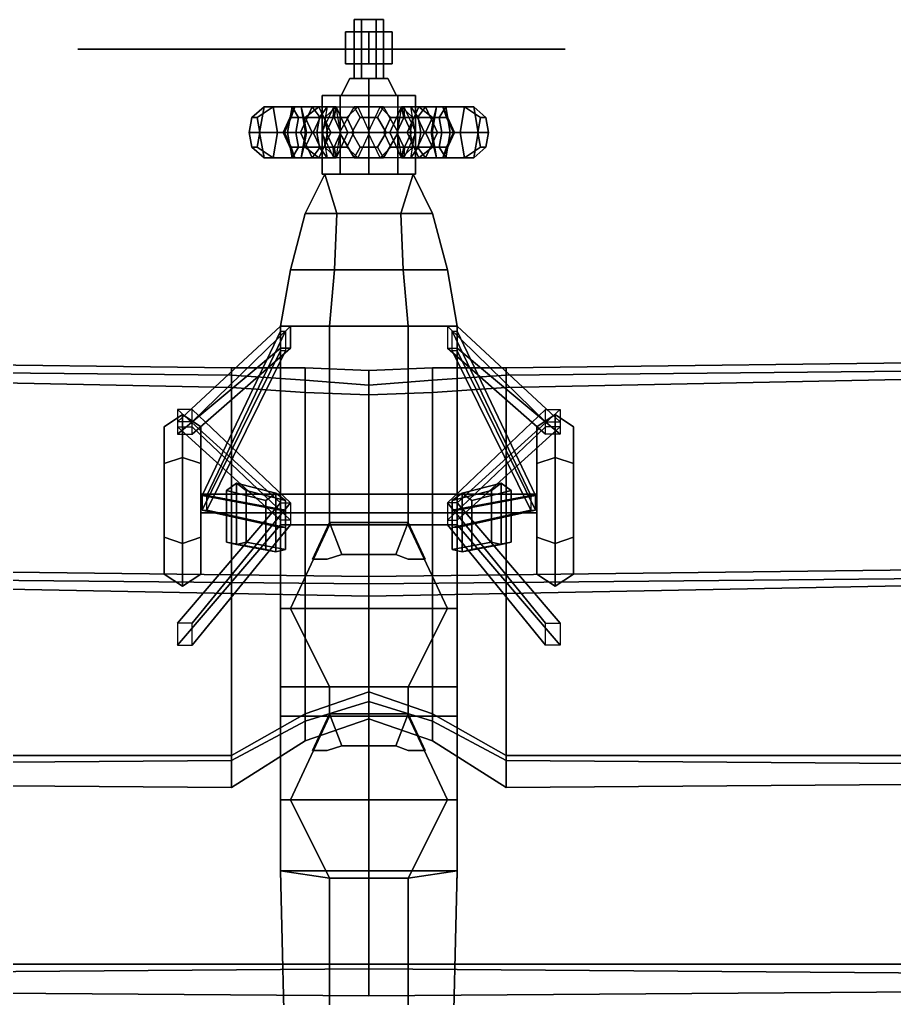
# Model space of a CAD drawing. Header units: millimetres. Extents: x -5.7 to 5.7, y -4.2 to 4.
# Drawn here: x -1.424 to 2.143, y 0.01 to 4 of the extents above; entities that cross this region are included whole.
import ezdxf

# ---------------------------------------------------------------- set-up
doc = ezdxf.new("R2010")
doc.units = ezdxf.units.MM
for name, color, linetype in [('engine', 3, 'Continuous'), ('propeller', 6, 'Continuous'), ('upper_hull', 4, 'Continuous'), ('wheels', 2, 'Continuous'), ('wing1', 5, 'Continuous'), ('wing2', 1, 'Continuous')]:
    doc.layers.add(name, color=color, linetype=linetype)

msp = doc.modelspace()

# ---------------------------------------------------------------- linework, layer by layer
for points in [[(-0.26, 3.21, -0.41), (-0.18, 3.37, -0.24), (0.18, 3.37, -0.24), (0.26, 3.21, -0.41)], [(-0.26, 3.21, 0.26), (-0.18, 3.37, 0.23), (-0.18, 3.37, -0.24), (-0.26, 3.21, -0.41)], [(0.18, 3.37, 0.23), (-0.18, 3.37, 0.23), (-0.13, 3.21, 0.37), (0.13, 3.21, 0.37)], [(0.18, 3.37, -0.24), (-0.18, 3.37, -0.24), (-0.18, 3.37, 0.23), (0.18, 3.37, 0.23)], [(0.18, 3.37, 0.23), (-0.18, 3.37, 0.23), (-0.13, 3.21, 0.37), (0.13, 3.21, 0.37)], [(0.26, 3.21, -0.41), (0.18, 3.37, -0.24), (0.18, 3.37, 0.23), (0.26, 3.21, 0.26)], [(-0.32, 2.98, -0.51), (-0.26, 3.21, -0.41), (0.26, 3.21, -0.41), (0.32, 2.98, -0.51)], [(-0.32, 2.98, 0.26), (-0.26, 3.21, 0.26), (-0.26, 3.21, -0.41), (-0.32, 2.98, -0.51)], [(0.32, 2.98, -0.51), (0.26, 3.21, -0.41), (0.26, 3.21, 0.26), (0.32, 2.98, 0.26)], [(-0.36, 2.75, -0.59), (-0.32, 2.98, -0.51), (0.32, 2.98, -0.51), (0.36, 2.75, -0.59)], [(-0.36, 2.75, 0.26), (-0.32, 2.98, 0.26), (-0.32, 2.98, -0.51), (-0.36, 2.75, -0.59)], [(0.36, 2.75, -0.59), (0.32, 2.98, -0.51), (0.32, 2.98, 0.26), (0.36, 2.75, 0.26)], [(-0.68, 2.06, -1.3), (-0.68, 2, -1.3), (-0.36, 2.65, -0.59), (-0.36, 2.73, -0.59)], [(-0.34, 2.73, -0.59), (-0.66, 2.06, -1.3), (-0.68, 2.06, -1.3), (-0.36, 2.73, -0.59)], [(-0.34, 2.65, -0.59), (-0.66, 2, -1.3), (-0.66, 2.06, -1.3), (-0.34, 2.73, -0.59)], [(-0.36, 0.53, -0.59), (-0.36, 2.75, -0.59), (0.36, 2.75, -0.59), (0.36, 0.53, -0.59)], [(-0.36, 0.53, 0.26), (-0.36, 2.75, 0.26), (-0.36, 2.75, -0.59), (-0.36, 0.53, -0.59)], [(0.36, 2.73, -0.59), (0.68, 2.06, -1.3), (0.66, 2.06, -1.3), (0.34, 2.73, -0.59)], [(0.66, 2.06, -1.3), (0.66, 2, -1.3), (0.34, 2.65, -0.59), (0.34, 2.73, -0.59)], [(0.36, 0.53, -0.59), (0.36, 2.75, -0.59), (0.36, 2.75, 0.26), (0.36, 0.53, 0.26)], [(0.36, 2.65, -0.59), (0.68, 2, -1.3), (0.68, 2.06, -1.3), (0.36, 2.73, -0.59)], [(-0.36, 2.65, -0.59), (-0.68, 2, -1.3), (-0.66, 2, -1.3), (-0.34, 2.65, -0.59)], [(0.34, 2.65, -0.59), (0.66, 2, -1.3), (0.68, 2, -1.3), (0.36, 2.65, -0.59)], [(-0.54, 2.11, -1.02), (-0.54, 1.86, -1.02), (-0.58, 1.87, -1.01), (-0.58, 2.08, -1.01)], [(-0.38, 2.07, -0.65), (-0.54, 2.11, -1.02), (-0.58, 2.08, -1.01), (-0.42, 2.04, -0.64)], [(-0.58, 2.08, -1.01), (-0.58, 1.87, -1.01), (-0.42, 1.84, -0.64), (-0.42, 2.04, -0.64)], [(-0.5, 2.08, -1.03), (-0.5, 1.87, -1.03), (-0.54, 1.86, -1.02), (-0.54, 2.11, -1.02)], [(-0.34, 2.04, -0.66), (-0.5, 2.08, -1.03), (-0.54, 2.11, -1.02), (-0.38, 2.07, -0.65)], [(-0.34, 1.84, -0.66), (-0.5, 1.87, -1.03), (-0.5, 2.08, -1.03), (-0.34, 2.04, -0.66)], [(0.38, 2.07, -0.65), (0.54, 2.11, -1.02), (0.5, 2.08, -1.03), (0.34, 2.04, -0.66)], [(0.5, 2.08, -1.03), (0.5, 1.87, -1.03), (0.34, 1.84, -0.66), (0.34, 2.04, -0.66)], [(0.42, 2.04, -0.64), (0.58, 2.08, -1.01), (0.54, 2.11, -1.02), (0.38, 2.07, -0.65)], [(0.42, 1.84, -0.64), (0.58, 1.87, -1.01), (0.58, 2.08, -1.01), (0.42, 2.04, -0.64)], [(0.54, 2.11, -1.02), (0.54, 1.86, -1.02), (0.5, 1.87, -1.03), (0.5, 2.08, -1.03)], [(0.58, 2.08, -1.01), (0.58, 1.87, -1.01), (0.54, 1.86, -1.02), (0.54, 2.11, -1.02)], [(0.685, 1.99, -1.3), (0.685, 2.065, -1.2567), (-0.685, 2.065, -1.2567), (-0.685, 1.99, -1.3)], [(0.685, 2.065, -1.2567), (0.685, 2.065, -1.3433), (-0.685, 2.065, -1.3433), (-0.685, 2.065, -1.2567)], [(0.685, 2.065, -1.3433), (0.685, 1.99, -1.3), (-0.685, 1.99, -1.3), (-0.685, 2.065, -1.3433)], [(-0.68, 2.06, -1.3), (-0.68, 2, -1.3), (-0.36, 1.93, -0.59), (-0.36, 2, -0.59)], [(-0.34, 2, -0.59), (-0.66, 2.06, -1.3), (-0.68, 2.06, -1.3), (-0.36, 2, -0.59)], [(-0.34, 1.93, -0.59), (-0.66, 2, -1.3), (-0.66, 2.06, -1.3), (-0.34, 2, -0.59)], [(-0.42, 2.04, -0.64), (-0.42, 1.84, -0.64), (-0.38, 1.83, -0.65), (-0.38, 2.07, -0.65)], [(-0.38, 2.07, -0.65), (-0.38, 1.83, -0.65), (-0.34, 1.84, -0.66), (-0.34, 2.04, -0.66)], [(0.34, 2.04, -0.66), (0.34, 1.84, -0.66), (0.38, 1.83, -0.65), (0.38, 2.07, -0.65)], [(0.66, 2.06, -1.3), (0.66, 2, -1.3), (0.34, 1.93, -0.59), (0.34, 2, -0.59)], [(0.36, 2, -0.59), (0.68, 2.06, -1.3), (0.66, 2.06, -1.3), (0.34, 2, -0.59)], [(0.36, 1.93, -0.59), (0.68, 2, -1.3), (0.68, 2.06, -1.3), (0.36, 2, -0.59)], [(0.38, 2.07, -0.65), (0.38, 1.83, -0.65), (0.42, 1.84, -0.64), (0.42, 2.04, -0.64)], [(-0.36, 1.93, -0.59), (-0.68, 2, -1.3), (-0.66, 2, -1.3), (-0.34, 1.93, -0.59)], [(0.34, 1.93, -0.59), (0.66, 2, -1.3), (0.68, 2, -1.3), (0.36, 1.93, -0.59)], [(-0.11, 1.82, 0.78), (-0.17, 1.8, 0.78), (-0.23, 1.8, 0.45), (-0.16, 1.95, 0.57)], [(-0.16, 1.95, 0.57), (-0.23, 1.8, 0.45), (-0.17, 1.8, 0.78), (-0.11, 1.82, 0.78)], [(0.11, 1.82, 0.78), (-0.11, 1.82, 0.78), (-0.16, 1.95, 0.57), (0.16, 1.95, 0.57)], [(0.16, 1.95, 0.57), (-0.16, 1.95, 0.57), (-0.11, 1.82, 0.78), (0.11, 1.82, 0.78)], [(0.16, 1.8, 0.78), (0.11, 1.82, 0.78), (0.16, 1.95, 0.57), (0.23, 1.8, 0.45)], [(0.23, 1.8, 0.45), (0.16, 1.95, 0.57), (0.11, 1.82, 0.78), (0.16, 1.8, 0.78)], [(-0.42, 1.84, -0.64), (-0.58, 1.87, -1.01), (-0.54, 1.86, -1.02), (-0.38, 1.83, -0.65)], [(-0.38, 1.83, -0.65), (-0.54, 1.86, -1.02), (-0.5, 1.87, -1.03), (-0.34, 1.84, -0.66)], [(0.34, 1.84, -0.66), (0.5, 1.87, -1.03), (0.54, 1.86, -1.02), (0.38, 1.83, -0.65)], [(0.38, 1.83, -0.65), (0.54, 1.86, -1.02), (0.58, 1.87, -1.01), (0.42, 1.84, -0.64)], [(-0.16, 1.17, 0.57), (-0.23, 1.02, 0.45), (-0.17, 1.02, 0.78), (-0.11, 1.04, 0.78)], [(-0.11, 1.04, 0.78), (-0.17, 1.02, 0.78), (-0.23, 1.02, 0.45), (-0.16, 1.17, 0.57)], [(0.11, 1.04, 0.78), (-0.11, 1.04, 0.78), (-0.16, 1.17, 0.57), (0.16, 1.17, 0.57)], [(0.16, 1.17, 0.57), (-0.16, 1.17, 0.57), (-0.11, 1.04, 0.78), (0.11, 1.04, 0.78)], [(0.23, 1.02, 0.45), (0.16, 1.17, 0.57), (0.11, 1.04, 0.78), (0.16, 1.02, 0.78)], [(0.16, 1.02, 0.78), (0.11, 1.04, 0.78), (0.16, 1.17, 0.57), (0.23, 1.02, 0.45)], [(-0.34, -0.32, -0.51), (-0.36, 0.53, -0.59), (0.36, 0.53, -0.59), (0.34, -0.32, -0.51)], [(-0.34, -0.32, 0.28), (-0.36, 0.53, 0.26), (-0.36, 0.53, -0.59), (-0.34, -0.32, -0.51)], [(0.34, -0.32, -0.51), (0.36, 0.53, -0.59), (0.36, 0.53, 0.26), (0.34, -0.32, 0.28)]]:
    msp.add_3dface(points)
at = {"color": 1}
for points in [[(-0.13, 3.21, 0.37), (-0.18, 3.37, 0.23), (-0.18, 3.37, 0.23), (-0.26, 3.21, 0.26)], [(0.26, 3.21, 0.26), (0.18, 3.37, 0.23), (0.18, 3.37, 0.23), (0.13, 3.21, 0.37)], [(-0.14, 2.98, 0.49), (-0.13, 3.21, 0.37), (-0.26, 3.21, 0.26), (-0.32, 2.98, 0.26)], [(0.13, 3.21, 0.37), (-0.13, 3.21, 0.37), (-0.14, 2.98, 0.49), (0.14, 2.98, 0.49)], [(0.13, 3.21, 0.37), (-0.13, 3.21, 0.37), (-0.14, 2.98, 0.49), (0.14, 2.98, 0.49)], [(0.32, 2.98, 0.26), (0.26, 3.21, 0.26), (0.13, 3.21, 0.37), (0.14, 2.98, 0.49)], [(-0.16, 2.75, 0.53), (-0.14, 2.98, 0.49), (-0.32, 2.98, 0.26), (-0.36, 2.75, 0.26)], [(0.14, 2.98, 0.49), (-0.14, 2.98, 0.49), (-0.16, 2.75, 0.53), (0.16, 2.75, 0.53)], [(0.14, 2.98, 0.49), (-0.14, 2.98, 0.49), (-0.16, 2.75, 0.53), (0.16, 2.75, 0.53)], [(0.36, 2.75, 0.26), (0.32, 2.98, 0.26), (0.14, 2.98, 0.49), (0.16, 2.75, 0.53)]]:
    msp.add_3dface(points, dxfattribs=at)
at = {"layer": 'engine'}
for points in [[(0, 3.69, -0.13), (-0.1126, 3.69, -0.065), (-0.0779, 3.76, -0.045), (0, 3.76, -0.09)], [(-0.1126, 3.69, -0.065), (-0.1126, 3.69, 0.065), (-0.0779, 3.76, 0.045), (-0.0779, 3.76, -0.045)], [(-0.1126, 3.69, 0.065), (0, 3.69, 0.13), (0, 3.76, 0.09), (-0.0779, 3.76, 0.045)], [(-0.0779, 3.76, 0.045), (0, 3.76, 0.09), (0.0779, 3.76, 0.045), (-0.0779, 3.76, -0.045)], [(-0.0779, 3.76, -0.045), (0.0779, 3.76, 0.045), (0.0779, 3.76, -0.045), (0, 3.76, -0.09)], [(0.1126, 3.69, -0.065), (0, 3.69, -0.13), (0, 3.76, -0.09), (0.0779, 3.76, -0.045)], [(0, 3.69, 0.13), (0.1126, 3.69, 0.065), (0.0779, 3.76, 0.045), (0, 3.76, 0.09)], [(0.1126, 3.69, 0.065), (0.1126, 3.69, -0.065), (0.0779, 3.76, -0.045), (0.0779, 3.76, 0.045)], [(-0.1176, 3.69, 0.1618), (-0.1902, 3.69, -0.0618), (-0.1902, 3.37, -0.0618), (-0.1176, 3.37, 0.1618)], [(-0.1902, 3.69, -0.0618), (0, 3.69, -0.2), (0, 3.37, -0.2), (-0.1902, 3.37, -0.0618)], [(0.1176, 3.69, 0.1618), (-0.1176, 3.69, 0.1618), (-0.1902, 3.69, -0.0618), (0.1902, 3.69, -0.0618)], [(0.1176, 3.69, 0.1618), (-0.1176, 3.69, 0.1618), (-0.1176, 3.37, 0.1618), (0.1176, 3.37, 0.1618)], [(0, 3.69, -0.2), (0.1902, 3.69, -0.0618), (0.1902, 3.37, -0.0618), (0, 3.37, -0.2)], [(0.1902, 3.69, -0.0618), (0.1176, 3.69, 0.1618), (0.1176, 3.37, 0.1618), (0.1902, 3.37, -0.0618)], [(-0.4275, 3.6439, 0.0758), (-0.446, 3.54, 0.0188), (-0.4876, 3.54, 0.0848), (-0.4768, 3.6006, 0.1181)], [(-0.3904, 3.6439, 0.1899), (-0.4275, 3.6439, 0.0758), (-0.4768, 3.6006, 0.1181), (-0.4552, 3.6006, 0.1847)], [(-0.3719, 3.54, 0.247), (-0.3904, 3.6439, 0.1899), (-0.4552, 3.6006, 0.1847), (-0.4444, 3.54, 0.218)], [(-0.3134, 3.6439, 0.0387), (-0.3319, 3.54, -0.0183), (-0.446, 3.54, 0.0188), (-0.4275, 3.6439, 0.0758)], [(-0.2763, 3.6439, 0.1529), (-0.3134, 3.6439, 0.0387), (-0.4275, 3.6439, 0.0758), (-0.3904, 3.6439, 0.1899)], [(-0.2577, 3.54, 0.2099), (-0.2763, 3.6439, 0.1529), (-0.3904, 3.6439, 0.1899), (-0.3719, 3.54, 0.247)], [(-0.3498, 3.54, -0.2773), (-0.3013, 3.6439, -0.3126), (-0.3163, 3.6006, -0.3758), (-0.3446, 3.54, -0.3553)], [(-0.2793, 3.54, -0.1803), (-0.2308, 3.6439, -0.2155), (-0.3013, 3.6439, -0.3126), (-0.3498, 3.54, -0.2773)], [(-0.3319, 3.54, -0.0183), (-0.3134, 3.6439, 0.0387), (-0.2866, 3.6006, 0.0563), (-0.2974, 3.54, 0.023)], [(-0.3013, 3.6439, -0.3126), (-0.2042, 3.6439, -0.3831), (-0.2597, 3.6006, -0.417), (-0.3163, 3.6006, -0.3758)], [(-0.3134, 3.6439, 0.0387), (-0.2763, 3.6439, 0.1529), (-0.265, 3.6006, 0.1229), (-0.2866, 3.6006, 0.0563)], [(-0.2308, 3.6439, -0.2155), (-0.1337, 3.6439, -0.2861), (-0.2042, 3.6439, -0.3831), (-0.3013, 3.6439, -0.3126)], [(-0.2308, 3.6439, -0.2155), (-0.2793, 3.54, -0.1803), (-0.2271, 3.54, -0.1935), (-0.1988, 3.6006, -0.214)], [(-0.2763, 3.6439, 0.1529), (-0.2577, 3.54, 0.2099), (-0.2542, 3.54, 0.1562), (-0.265, 3.6006, 0.1229)], [(-0.2042, 3.6439, -0.3831), (-0.1557, 3.54, -0.4184), (-0.2314, 3.54, -0.4376), (-0.2597, 3.6006, -0.417)], [(-0.1337, 3.6439, -0.2861), (-0.2308, 3.6439, -0.2155), (-0.1988, 3.6006, -0.214), (-0.1421, 3.6006, -0.2552)], [(-0.1707, 3.6439, -0.0076), (-0.1893, 3.54, -0.0647), (-0.2118, 3.54, -0.0048), (-0.201, 3.6006, 0.0285)], [(-0.1337, 3.6439, -0.2861), (-0.0851, 3.54, -0.3213), (-0.1557, 3.54, -0.4184), (-0.2042, 3.6439, -0.3831)], [(-0.1336, 3.6439, 0.1065), (-0.1707, 3.6439, -0.0076), (-0.201, 3.6006, 0.0285), (-0.1794, 3.6006, 0.0951)], [(-0.1911, 3.54, -0.0589), (-0.1426, 3.6439, -0.0942), (-0.1459, 3.6006, -0.1412), (-0.1742, 3.54, -0.1207)], [(-0.1151, 3.54, 0.1636), (-0.1336, 3.6439, 0.1065), (-0.1794, 3.6006, 0.0951), (-0.1686, 3.54, 0.1284)], [(-0.1426, 3.6439, -0.0942), (-0.0455, 3.6439, -0.1647), (-0.0892, 3.6006, -0.1824), (-0.1459, 3.6006, -0.1412)], [(-0.0851, 3.54, -0.3213), (-0.1337, 3.6439, -0.2861), (-0.1421, 3.6006, -0.2552), (-0.1138, 3.54, -0.2758)], [(-0.06, 3.6439, 0.16), (-0.12, 3.54, 0.16), (-0.07, 3.54, 0.2), (-0.035, 3.6006, 0.2)], [(-0.12, 3.54, 0.31), (-0.06, 3.6439, 0.31), (-0.035, 3.6006, 0.29), (-0.07, 3.54, 0.29)], [(-0.06, 3.6439, 0.31), (-0.12, 3.54, 0.31), (-0.12, 3.54, 0.43), (-0.06, 3.6439, 0.43)], [(-0.06, 3.6439, 0.43), (-0.12, 3.54, 0.43), (-0.07, 3.54, 0.49), (-0.035, 3.6006, 0.49)], [(-0.0455, 3.6439, -0.1647), (0.003, 3.54, -0.2), (-0.0609, 3.54, -0.2029), (-0.0892, 3.6006, -0.1824)], [(0.06, 3.6439, 0.16), (-0.06, 3.6439, 0.16), (-0.035, 3.6006, 0.2), (0.035, 3.6006, 0.2)], [(-0.06, 3.6439, 0.31), (0.06, 3.6439, 0.31), (0.035, 3.6006, 0.29), (-0.035, 3.6006, 0.29)], [(0.06, 3.6439, 0.31), (-0.06, 3.6439, 0.31), (-0.06, 3.6439, 0.43), (0.06, 3.6439, 0.43)], [(0.06, 3.6439, 0.43), (-0.06, 3.6439, 0.43), (-0.035, 3.6006, 0.49), (0.035, 3.6006, 0.49)], [(-0.003, 3.54, -0.2), (0.0455, 3.6439, -0.1647), (0.0892, 3.6006, -0.1824), (0.0609, 3.54, -0.2029)], [(0.12, 3.54, 0.16), (0.06, 3.6439, 0.16), (0.035, 3.6006, 0.2), (0.07, 3.54, 0.2)], [(0.06, 3.6439, 0.31), (0.12, 3.54, 0.31), (0.07, 3.54, 0.29), (0.035, 3.6006, 0.29)], [(0.12, 3.54, 0.43), (0.06, 3.6439, 0.43), (0.035, 3.6006, 0.49), (0.07, 3.54, 0.49)], [(0.0455, 3.6439, -0.1647), (0.1426, 3.6439, -0.0942), (0.1459, 3.6006, -0.1412), (0.0892, 3.6006, -0.1824)], [(0.12, 3.54, 0.31), (0.06, 3.6439, 0.31), (0.06, 3.6439, 0.43), (0.12, 3.54, 0.43)], [(0.0851, 3.54, -0.3213), (0.1337, 3.6439, -0.2861), (0.2042, 3.6439, -0.3831), (0.1557, 3.54, -0.4184)], [(0.1337, 3.6439, -0.2861), (0.0851, 3.54, -0.3213), (0.1138, 3.54, -0.2758), (0.1421, 3.6006, -0.2552)], [(0.1336, 3.6439, 0.1065), (0.1151, 3.54, 0.1636), (0.1686, 3.54, 0.1284), (0.1794, 3.6006, 0.0951)], [(0.1707, 3.6439, -0.0076), (0.1336, 3.6439, 0.1065), (0.1794, 3.6006, 0.0951), (0.201, 3.6006, 0.0285)], [(0.1337, 3.6439, -0.2861), (0.2308, 3.6439, -0.2155), (0.3013, 3.6439, -0.3126), (0.2042, 3.6439, -0.3831)], [(0.2308, 3.6439, -0.2155), (0.1337, 3.6439, -0.2861), (0.1421, 3.6006, -0.2552), (0.1988, 3.6006, -0.214)], [(0.1426, 3.6439, -0.0942), (0.1911, 3.54, -0.0589), (0.1742, 3.54, -0.1207), (0.1459, 3.6006, -0.1412)], [(0.1557, 3.54, -0.4184), (0.2042, 3.6439, -0.3831), (0.2597, 3.6006, -0.417), (0.2314, 3.54, -0.4376)], [(0.1893, 3.54, -0.0647), (0.1707, 3.6439, -0.0076), (0.201, 3.6006, 0.0285), (0.2118, 3.54, -0.0048)], [(0.2793, 3.54, -0.1803), (0.2308, 3.6439, -0.2155), (0.1988, 3.6006, -0.214), (0.2271, 3.54, -0.1935)], [(0.2042, 3.6439, -0.3831), (0.3013, 3.6439, -0.3126), (0.3163, 3.6006, -0.3758), (0.2597, 3.6006, -0.417)], [(0.2308, 3.6439, -0.2155), (0.2793, 3.54, -0.1803), (0.3498, 3.54, -0.2773), (0.3013, 3.6439, -0.3126)], [(0.2577, 3.54, 0.2099), (0.2763, 3.6439, 0.1529), (0.265, 3.6006, 0.1229), (0.2542, 3.54, 0.1562)], [(0.2763, 3.6439, 0.1529), (0.2577, 3.54, 0.2099), (0.3719, 3.54, 0.247), (0.3904, 3.6439, 0.1899)], [(0.2763, 3.6439, 0.1529), (0.3134, 3.6439, 0.0387), (0.2866, 3.6006, 0.0563), (0.265, 3.6006, 0.1229)], [(0.3134, 3.6439, 0.0387), (0.2763, 3.6439, 0.1529), (0.3904, 3.6439, 0.1899), (0.4275, 3.6439, 0.0758)], [(0.3134, 3.6439, 0.0387), (0.3319, 3.54, -0.0183), (0.2974, 3.54, 0.023), (0.2866, 3.6006, 0.0563)], [(0.3013, 3.6439, -0.3126), (0.3498, 3.54, -0.2773), (0.3446, 3.54, -0.3553), (0.3163, 3.6006, -0.3758)], [(0.3319, 3.54, -0.0183), (0.3134, 3.6439, 0.0387), (0.4275, 3.6439, 0.0758), (0.446, 3.54, 0.0188)], [(0.3904, 3.6439, 0.1899), (0.3719, 3.54, 0.247), (0.4444, 3.54, 0.218), (0.4552, 3.6006, 0.1847)], [(0.4275, 3.6439, 0.0758), (0.3904, 3.6439, 0.1899), (0.4552, 3.6006, 0.1847), (0.4768, 3.6006, 0.1181)], [(0.446, 3.54, 0.0188), (0.4275, 3.6439, 0.0758), (0.4768, 3.6006, 0.1181), (0.4876, 3.54, 0.0848)], [(-0.4552, 3.6006, 0.1847), (-0.4768, 3.6006, 0.1181), (-0.4876, 3.54, 0.0848), (-0.4444, 3.54, 0.218)], [(-0.3163, 3.6006, -0.3758), (-0.2597, 3.6006, -0.417), (-0.2314, 3.54, -0.4376), (-0.3446, 3.54, -0.3553)], [(-0.201, 3.6006, 0.0285), (-0.2118, 3.54, -0.0048), (-0.2974, 3.54, 0.023), (-0.2866, 3.6006, 0.0563)], [(-0.1794, 3.6006, 0.0951), (-0.201, 3.6006, 0.0285), (-0.2866, 3.6006, 0.0563), (-0.265, 3.6006, 0.1229)], [(-0.1686, 3.54, 0.1284), (-0.1794, 3.6006, 0.0951), (-0.265, 3.6006, 0.1229), (-0.2542, 3.54, 0.1562)], [(-0.1742, 3.54, -0.1207), (-0.1459, 3.6006, -0.1412), (-0.1988, 3.6006, -0.214), (-0.2271, 3.54, -0.1935)], [(-0.1459, 3.6006, -0.1412), (-0.0892, 3.6006, -0.1824), (-0.1421, 3.6006, -0.2552), (-0.1988, 3.6006, -0.214)], [(-0.0892, 3.6006, -0.1824), (-0.0609, 3.54, -0.2029), (-0.1138, 3.54, -0.2758), (-0.1421, 3.6006, -0.2552)], [(-0.035, 3.6006, 0.2), (-0.07, 3.54, 0.2), (-0.07, 3.54, 0.29), (-0.035, 3.6006, 0.29)], [(0.035, 3.6006, 0.49), (-0.035, 3.6006, 0.49), (-0.07, 3.54, 0.49), (0.07, 3.54, 0.49)], [(0.035, 3.6006, 0.2), (-0.035, 3.6006, 0.2), (-0.035, 3.6006, 0.29), (0.035, 3.6006, 0.29)], [(0.07, 3.54, 0.2), (0.035, 3.6006, 0.2), (0.035, 3.6006, 0.29), (0.07, 3.54, 0.29)], [(0.0609, 3.54, -0.2029), (0.0892, 3.6006, -0.1824), (0.1421, 3.6006, -0.2552), (0.1138, 3.54, -0.2758)], [(0.0892, 3.6006, -0.1824), (0.1459, 3.6006, -0.1412), (0.1988, 3.6006, -0.214), (0.1421, 3.6006, -0.2552)], [(0.1459, 3.6006, -0.1412), (0.1742, 3.54, -0.1207), (0.2271, 3.54, -0.1935), (0.1988, 3.6006, -0.214)], [(0.1794, 3.6006, 0.0951), (0.1686, 3.54, 0.1284), (0.2542, 3.54, 0.1562), (0.265, 3.6006, 0.1229)], [(0.201, 3.6006, 0.0285), (0.1794, 3.6006, 0.0951), (0.265, 3.6006, 0.1229), (0.2866, 3.6006, 0.0563)], [(0.2118, 3.54, -0.0048), (0.201, 3.6006, 0.0285), (0.2866, 3.6006, 0.0563), (0.2974, 3.54, 0.023)], [(0.2597, 3.6006, -0.417), (0.3163, 3.6006, -0.3758), (0.3446, 3.54, -0.3553), (0.2314, 3.54, -0.4376)], [(0.4768, 3.6006, 0.1181), (0.4552, 3.6006, 0.1847), (0.4444, 3.54, 0.218), (0.4876, 3.54, 0.0848)], [(-0.446, 3.54, 0.0188), (-0.4275, 3.4361, 0.0758), (-0.4768, 3.4794, 0.1181), (-0.4876, 3.54, 0.0848)], [(-0.4444, 3.54, 0.218), (-0.4876, 3.54, 0.0848), (-0.4768, 3.4794, 0.1181), (-0.4552, 3.4794, 0.1847)], [(-0.3904, 3.4361, 0.1899), (-0.3719, 3.54, 0.247), (-0.4444, 3.54, 0.218), (-0.4552, 3.4794, 0.1847)], [(-0.3319, 3.54, -0.0183), (-0.3134, 3.4361, 0.0387), (-0.4275, 3.4361, 0.0758), (-0.446, 3.54, 0.0188)], [(-0.2763, 3.4361, 0.1529), (-0.2577, 3.54, 0.2099), (-0.3719, 3.54, 0.247), (-0.3904, 3.4361, 0.1899)], [(-0.3013, 3.4361, -0.3126), (-0.3498, 3.54, -0.2773), (-0.3446, 3.54, -0.3553), (-0.3163, 3.4794, -0.3758)], [(-0.2308, 3.4361, -0.2155), (-0.2793, 3.54, -0.1803), (-0.3498, 3.54, -0.2773), (-0.3013, 3.4361, -0.3126)], [(-0.3446, 3.54, -0.3553), (-0.2314, 3.54, -0.4376), (-0.2597, 3.4794, -0.417), (-0.3163, 3.4794, -0.3758)], [(-0.3134, 3.4361, 0.0387), (-0.3319, 3.54, -0.0183), (-0.2974, 3.54, 0.023), (-0.2866, 3.4794, 0.0563)], [(-0.2118, 3.54, -0.0048), (-0.201, 3.4794, 0.0285), (-0.2866, 3.4794, 0.0563), (-0.2974, 3.54, 0.023)], [(-0.2793, 3.54, -0.1803), (-0.2308, 3.4361, -0.2155), (-0.1988, 3.4794, -0.214), (-0.2271, 3.54, -0.1935)], [(-0.2577, 3.54, 0.2099), (-0.2763, 3.4361, 0.1529), (-0.265, 3.4794, 0.1229), (-0.2542, 3.54, 0.1562)], [(-0.1794, 3.4794, 0.0951), (-0.1686, 3.54, 0.1284), (-0.2542, 3.54, 0.1562), (-0.265, 3.4794, 0.1229)], [(-0.1557, 3.54, -0.4184), (-0.2042, 3.4361, -0.3831), (-0.2597, 3.4794, -0.417), (-0.2314, 3.54, -0.4376)], [(-0.1459, 3.4794, -0.1412), (-0.1742, 3.54, -0.1207), (-0.2271, 3.54, -0.1935), (-0.1988, 3.4794, -0.214)], [(-0.1893, 3.54, -0.0647), (-0.1707, 3.4361, -0.0076), (-0.201, 3.4794, 0.0285), (-0.2118, 3.54, -0.0048)], [(-0.0851, 3.54, -0.3213), (-0.1337, 3.4361, -0.2861), (-0.2042, 3.4361, -0.3831), (-0.1557, 3.54, -0.4184)], [(-0.1426, 3.4361, -0.0942), (-0.1911, 3.54, -0.0589), (-0.1742, 3.54, -0.1207), (-0.1459, 3.4794, -0.1412)], [(-0.1336, 3.4361, 0.1065), (-0.1151, 3.54, 0.1636), (-0.1686, 3.54, 0.1284), (-0.1794, 3.4794, 0.0951)], [(-0.1337, 3.4361, -0.2861), (-0.0851, 3.54, -0.3213), (-0.1138, 3.54, -0.2758), (-0.1421, 3.4794, -0.2552)], [(-0.0609, 3.54, -0.2029), (-0.0892, 3.4794, -0.1824), (-0.1421, 3.4794, -0.2552), (-0.1138, 3.54, -0.2758)], [(-0.12, 3.54, 0.16), (-0.06, 3.4361, 0.16), (-0.035, 3.4794, 0.2), (-0.07, 3.54, 0.2)], [(-0.06, 3.4361, 0.31), (-0.12, 3.54, 0.31), (-0.07, 3.54, 0.29), (-0.035, 3.4794, 0.29)], [(-0.12, 3.54, 0.31), (-0.06, 3.4361, 0.31), (-0.06, 3.4361, 0.43), (-0.12, 3.54, 0.43)], [(-0.12, 3.54, 0.43), (-0.06, 3.4361, 0.43), (-0.035, 3.4794, 0.49), (-0.07, 3.54, 0.49)], [(0.003, 3.54, -0.2), (-0.0455, 3.4361, -0.1647), (-0.0892, 3.4794, -0.1824), (-0.0609, 3.54, -0.2029)], [(-0.07, 3.54, 0.2), (-0.035, 3.4794, 0.2), (-0.035, 3.4794, 0.29), (-0.07, 3.54, 0.29)], [(0.07, 3.54, 0.49), (-0.07, 3.54, 0.49), (-0.035, 3.4794, 0.49), (0.035, 3.4794, 0.49)], [(0.0455, 3.4361, -0.1647), (-0.003, 3.54, -0.2), (0.0609, 3.54, -0.2029), (0.0892, 3.4794, -0.1824)], [(0.06, 3.4361, 0.16), (0.12, 3.54, 0.16), (0.07, 3.54, 0.2), (0.035, 3.4794, 0.2)], [(0.035, 3.4794, 0.2), (0.07, 3.54, 0.2), (0.07, 3.54, 0.29), (0.035, 3.4794, 0.29)], [(0.12, 3.54, 0.31), (0.06, 3.4361, 0.31), (0.035, 3.4794, 0.29), (0.07, 3.54, 0.29)], [(0.06, 3.4361, 0.43), (0.12, 3.54, 0.43), (0.07, 3.54, 0.49), (0.035, 3.4794, 0.49)], [(0.06, 3.4361, 0.31), (0.12, 3.54, 0.31), (0.12, 3.54, 0.43), (0.06, 3.4361, 0.43)], [(0.0892, 3.4794, -0.1824), (0.0609, 3.54, -0.2029), (0.1138, 3.54, -0.2758), (0.1421, 3.4794, -0.2552)], [(0.1337, 3.4361, -0.2861), (0.0851, 3.54, -0.3213), (0.1557, 3.54, -0.4184), (0.2042, 3.4361, -0.3831)], [(0.0851, 3.54, -0.3213), (0.1337, 3.4361, -0.2861), (0.1421, 3.4794, -0.2552), (0.1138, 3.54, -0.2758)], [(0.1151, 3.54, 0.1636), (0.1336, 3.4361, 0.1065), (0.1794, 3.4794, 0.0951), (0.1686, 3.54, 0.1284)], [(0.1911, 3.54, -0.0589), (0.1426, 3.4361, -0.0942), (0.1459, 3.4794, -0.1412), (0.1742, 3.54, -0.1207)], [(0.1742, 3.54, -0.1207), (0.1459, 3.4794, -0.1412), (0.1988, 3.4794, -0.214), (0.2271, 3.54, -0.1935)], [(0.2042, 3.4361, -0.3831), (0.1557, 3.54, -0.4184), (0.2314, 3.54, -0.4376), (0.2597, 3.4794, -0.417)], [(0.1686, 3.54, 0.1284), (0.1794, 3.4794, 0.0951), (0.265, 3.4794, 0.1229), (0.2542, 3.54, 0.1562)], [(0.1707, 3.4361, -0.0076), (0.1893, 3.54, -0.0647), (0.2118, 3.54, -0.0048), (0.201, 3.4794, 0.0285)], [(0.2308, 3.4361, -0.2155), (0.2793, 3.54, -0.1803), (0.2271, 3.54, -0.1935), (0.1988, 3.4794, -0.214)], [(0.201, 3.4794, 0.0285), (0.2118, 3.54, -0.0048), (0.2974, 3.54, 0.023), (0.2866, 3.4794, 0.0563)], [(0.2793, 3.54, -0.1803), (0.2308, 3.4361, -0.2155), (0.3013, 3.4361, -0.3126), (0.3498, 3.54, -0.2773)], [(0.2314, 3.54, -0.4376), (0.3446, 3.54, -0.3553), (0.3163, 3.4794, -0.3758), (0.2597, 3.4794, -0.417)], [(0.2763, 3.4361, 0.1529), (0.2577, 3.54, 0.2099), (0.2542, 3.54, 0.1562), (0.265, 3.4794, 0.1229)], [(0.2577, 3.54, 0.2099), (0.2763, 3.4361, 0.1529), (0.3904, 3.4361, 0.1899), (0.3719, 3.54, 0.247)], [(0.3319, 3.54, -0.0183), (0.3134, 3.4361, 0.0387), (0.2866, 3.4794, 0.0563), (0.2974, 3.54, 0.023)], [(0.3498, 3.54, -0.2773), (0.3013, 3.4361, -0.3126), (0.3163, 3.4794, -0.3758), (0.3446, 3.54, -0.3553)], [(0.3134, 3.4361, 0.0387), (0.3319, 3.54, -0.0183), (0.446, 3.54, 0.0188), (0.4275, 3.4361, 0.0758)], [(0.3719, 3.54, 0.247), (0.3904, 3.4361, 0.1899), (0.4552, 3.4794, 0.1847), (0.4444, 3.54, 0.218)], [(0.4275, 3.4361, 0.0758), (0.446, 3.54, 0.0188), (0.4876, 3.54, 0.0848), (0.4768, 3.4794, 0.1181)], [(0.4876, 3.54, 0.0848), (0.4444, 3.54, 0.218), (0.4552, 3.4794, 0.1847), (0.4768, 3.4794, 0.1181)], [(-0.4275, 3.4361, 0.0758), (-0.3904, 3.4361, 0.1899), (-0.4552, 3.4794, 0.1847), (-0.4768, 3.4794, 0.1181)], [(-0.2042, 3.4361, -0.3831), (-0.3013, 3.4361, -0.3126), (-0.3163, 3.4794, -0.3758), (-0.2597, 3.4794, -0.417)], [(-0.2763, 3.4361, 0.1529), (-0.3134, 3.4361, 0.0387), (-0.2866, 3.4794, 0.0563), (-0.265, 3.4794, 0.1229)], [(-0.201, 3.4794, 0.0285), (-0.1794, 3.4794, 0.0951), (-0.265, 3.4794, 0.1229), (-0.2866, 3.4794, 0.0563)], [(-0.2308, 3.4361, -0.2155), (-0.1337, 3.4361, -0.2861), (-0.1421, 3.4794, -0.2552), (-0.1988, 3.4794, -0.214)], [(-0.1707, 3.4361, -0.0076), (-0.1336, 3.4361, 0.1065), (-0.1794, 3.4794, 0.0951), (-0.201, 3.4794, 0.0285)], [(-0.0892, 3.4794, -0.1824), (-0.1459, 3.4794, -0.1412), (-0.1988, 3.4794, -0.214), (-0.1421, 3.4794, -0.2552)], [(-0.0455, 3.4361, -0.1647), (-0.1426, 3.4361, -0.0942), (-0.1459, 3.4794, -0.1412), (-0.0892, 3.4794, -0.1824)], [(-0.06, 3.4361, 0.16), (0.06, 3.4361, 0.16), (0.035, 3.4794, 0.2), (-0.035, 3.4794, 0.2)], [(0.06, 3.4361, 0.31), (-0.06, 3.4361, 0.31), (-0.035, 3.4794, 0.29), (0.035, 3.4794, 0.29)], [(-0.06, 3.4361, 0.43), (0.06, 3.4361, 0.43), (0.035, 3.4794, 0.49), (-0.035, 3.4794, 0.49)], [(-0.035, 3.4794, 0.2), (0.035, 3.4794, 0.2), (0.035, 3.4794, 0.29), (-0.035, 3.4794, 0.29)], [(0.1426, 3.4361, -0.0942), (0.0455, 3.4361, -0.1647), (0.0892, 3.4794, -0.1824), (0.1459, 3.4794, -0.1412)], [(0.1459, 3.4794, -0.1412), (0.0892, 3.4794, -0.1824), (0.1421, 3.4794, -0.2552), (0.1988, 3.4794, -0.214)], [(0.1336, 3.4361, 0.1065), (0.1707, 3.4361, -0.0076), (0.201, 3.4794, 0.0285), (0.1794, 3.4794, 0.0951)], [(0.1337, 3.4361, -0.2861), (0.2308, 3.4361, -0.2155), (0.1988, 3.4794, -0.214), (0.1421, 3.4794, -0.2552)], [(0.1794, 3.4794, 0.0951), (0.201, 3.4794, 0.0285), (0.2866, 3.4794, 0.0563), (0.265, 3.4794, 0.1229)], [(0.3013, 3.4361, -0.3126), (0.2042, 3.4361, -0.3831), (0.2597, 3.4794, -0.417), (0.3163, 3.4794, -0.3758)], [(0.3134, 3.4361, 0.0387), (0.2763, 3.4361, 0.1529), (0.265, 3.4794, 0.1229), (0.2866, 3.4794, 0.0563)], [(0.3904, 3.4361, 0.1899), (0.4275, 3.4361, 0.0758), (0.4768, 3.4794, 0.1181), (0.4552, 3.4794, 0.1847)], [(-0.3134, 3.4361, 0.0387), (-0.2763, 3.4361, 0.1529), (-0.3904, 3.4361, 0.1899), (-0.4275, 3.4361, 0.0758)], [(-0.1337, 3.4361, -0.2861), (-0.2308, 3.4361, -0.2155), (-0.3013, 3.4361, -0.3126), (-0.2042, 3.4361, -0.3831)], [(-0.06, 3.4361, 0.31), (0.06, 3.4361, 0.31), (0.06, 3.4361, 0.43), (-0.06, 3.4361, 0.43)], [(0.2308, 3.4361, -0.2155), (0.1337, 3.4361, -0.2861), (0.2042, 3.4361, -0.3831), (0.3013, 3.4361, -0.3126)], [(0.2763, 3.4361, 0.1529), (0.3134, 3.4361, 0.0387), (0.4275, 3.4361, 0.0758), (0.3904, 3.4361, 0.1899)]]:
    msp.add_3dface(points, dxfattribs=at)
at = {"layer": 'propeller'}
for points in [[(-0.03, 4, 0.052), (-0.06, 4), (-0.06, 3.76), (-0.03, 3.76, 0.052)], [(-0.06, 4), (-0.03, 4, -0.052), (-0.03, 3.76, -0.052), (-0.06, 3.76)], [(0.06, 4), (-0.06, 4), (-0.03, 4, 0.052), (0.03, 4, 0.052)], [(0.03, 4, -0.052), (-0.03, 4, -0.052), (-0.06, 4), (0.06, 4)], [(0.03, 4, 0.052), (-0.03, 4, 0.052), (-0.03, 3.76, 0.052), (0.03, 3.76, 0.052)], [(-0.03, 4, -0.052), (0.03, 4, -0.052), (0.03, 3.76, -0.052), (-0.03, 3.76, -0.052)], [(0.06, 4), (0.03, 4, 0.052), (0.03, 3.76, 0.052), (0.06, 3.76)], [(0.03, 4, -0.052), (0.06, 4), (0.06, 3.76), (0.03, 3.76, -0.052)], [(0, 3.95, 0.11), (-0.0953, 3.95, 0.055), (-0.0953, 3.82, 0.055), (0, 3.82, 0.11)], [(-0.0953, 3.95, 0.055), (-0.0953, 3.95, -0.055), (-0.0953, 3.82, -0.055), (-0.0953, 3.82, 0.055)], [(-0.0953, 3.95, -0.055), (0, 3.95, -0.11), (0, 3.82, -0.11), (-0.0953, 3.82, -0.055)], [(0.0953, 3.95, 0.055), (-0.0953, 3.95, -0.055), (-0.0953, 3.95, 0.055), (0, 3.95, 0.11)], [(0.0953, 3.95, -0.055), (0, 3.95, -0.11), (-0.0953, 3.95, -0.055), (0.0953, 3.95, 0.055)], [(0.0953, 3.95, 0.055), (0, 3.95, 0.11), (0, 3.82, 0.11), (0.0953, 3.82, 0.055)], [(0, 3.95, -0.11), (0.0953, 3.95, -0.055), (0.0953, 3.82, -0.055), (0, 3.82, -0.11)], [(0.0953, 3.95, -0.055), (0.0953, 3.95, 0.055), (0.0953, 3.82, 0.055), (0.0953, 3.82, -0.055)], [(-1.1794, 3.88, -0.2428), (-0.6347, 3.88, -0.1994), (-0.6386, 3.88, 0.0339), (-1.1864, 3.88, -0.1349)], [(-1.1864, 3.88, -0.1349), (-0.6386, 3.88, 0.0339), (-0.6347, 3.88, -0.1994), (-1.1794, 3.88, -0.2428)], [(-0.6347, 3.88, -0.1994), (-0.07, 3.88, -0.1212), (-0.0939, 3.88, 0.0773), (-0.6386, 3.88, 0.0339)], [(-0.6386, 3.88, 0.0339), (-0.0939, 3.88, 0.0773), (-0.07, 3.88, -0.1212), (-0.6347, 3.88, -0.1994)], [(0.1447, 3.88, 0.6494), (-0.07, 3.88, 0.1212), (0.1139, 3.88, 0.0427), (0.3486, 3.88, 0.5361)], [(0.3486, 3.88, 0.5361), (0.1139, 3.88, 0.0427), (-0.07, 3.88, 0.1212), (0.1447, 3.88, 0.6494)], [(0.49, 3.88, -0.45), (0.14, 3.88), (-0.02, 3.88, -0.12), (0.29, 3.88, -0.57)], [(0.29, 3.88, -0.57), (-0.02, 3.88, -0.12), (0.14, 3.88), (0.49, 3.88, -0.45)], [(0.3794, 3.88, 1.1428), (0.1447, 3.88, 0.6494), (0.3486, 3.88, 0.5361), (0.4764, 3.88, 1.0949)], [(0.4764, 3.88, 1.0949), (0.3486, 3.88, 0.5361), (0.1447, 3.88, 0.6494), (0.3794, 3.88, 1.1428)], [(0.71, 3.88, -0.96), (0.29, 3.88, -0.57), (0.49, 3.88, -0.45), (0.8, 3.88, -0.9)], [(0.8, 3.88, -0.9), (0.49, 3.88, -0.45), (0.29, 3.88, -0.57), (0.71, 3.88, -0.96)]]:
    msp.add_3dface(points, dxfattribs=at)
at = {"layer": 'upper_hull'}
for points in [[(-0.36, 2.75, 0.26), (-0.36, 1.94, 0.26), (-0.16, 1.94, 0.57), (-0.16, 2.75, 0.53)], [(-0.16, 2.75, 0.53), (-0.16, 1.94, 0.57), (0.16, 1.94, 0.57), (0.16, 2.75, 0.53)], [(0.16, 1.94, 0.57), (0.36, 1.94, 0.26), (0.36, 2.75, 0.26), (0.16, 2.75, 0.53)], [(-0.36, 1.94, 0.26), (-0.36, 1.6, 0.26), (-0.36, 1.6, 0.26), (-0.36, 1.94, 0.26)], [(-0.36, 1.94, 0.26), (-0.36, 1.6, 0.26), (-0.32, 1.6, 0.28), (-0.16, 1.94, 0.57)], [(-0.32, 1.6, -0.53), (-0.16, 1.94, -0.53), (-0.16, 1.94, 0.57), (-0.32, 1.6, 0.28)], [(-0.16, 1.94, -0.53), (-0.32, 1.6, -0.53), (0.32, 1.6, -0.53), (0.16, 1.94, -0.53)], [(-0.16, 1.94, -0.53), (0.16, 1.94, -0.53), (0.16, 1.94, 0.57), (-0.16, 1.94, 0.57)], [(0.16, 1.94, 0.57), (0.32, 1.6, 0.28), (0.36, 1.6, 0.26), (0.36, 1.94, 0.26)], [(0.16, 1.94, -0.53), (0.32, 1.6, -0.53), (0.32, 1.6, 0.28), (0.16, 1.94, 0.57)], [(0.36, 1.6, 0.26), (0.36, 1.6, 0.26), (0.36, 1.94, 0.26)], [(-0.16, 1.28, 0.57), (-0.32, 1.6, 0.28), (-0.36, 1.6, 0.26), (-0.36, 1.28, 0.26)], [(-0.36, 1.6, 0.26), (-0.36, 1.6, 0.26), (-0.36, 1.28, 0.26)], [(-0.16, 1.28, -0.53), (-0.32, 1.6, -0.53), (-0.32, 1.6, 0.28), (-0.16, 1.28, 0.57)], [(-0.32, 1.6, -0.53), (-0.16, 1.28, -0.53), (0.16, 1.28, -0.53), (0.32, 1.6, -0.53)], [(0.36, 1.28, 0.26), (0.36, 1.6, 0.26), (0.32, 1.6, 0.28), (0.16, 1.28, 0.57)], [(0.32, 1.6, -0.53), (0.16, 1.28, -0.53), (0.16, 1.28, 0.57), (0.32, 1.6, 0.28)], [(0.36, 1.28, 0.26), (0.36, 1.6, 0.26), (0.36, 1.6, 0.26), (0.36, 1.28, 0.26)], [(-0.36, 1.28, 0.26), (-0.36, 1.16, 0.26), (-0.16, 1.16, 0.57), (-0.16, 1.28, 0.57)], [(-0.16, 1.28, 0.57), (-0.16, 1.16, 0.57), (0.16, 1.16, 0.57), (0.16, 1.28, 0.57)], [(0.16, 1.28, -0.53), (-0.16, 1.28, -0.53), (-0.16, 1.28, 0.57), (0.16, 1.28, 0.57)], [(0.16, 1.16, 0.57), (0.36, 1.16, 0.26), (0.36, 1.28, 0.26), (0.16, 1.28, 0.57)], [(-0.36, 1.16, 0.26), (-0.36, 0.82, 0.26), (-0.32, 0.82, 0.28), (-0.16, 1.16, 0.57)], [(-0.36, 1.16, 0.26), (-0.36, 0.82, 0.26), (-0.36, 0.82, 0.26), (-0.36, 1.16, 0.26)], [(-0.32, 0.82, -0.53), (-0.16, 1.16, -0.53), (-0.16, 1.16, 0.57), (-0.32, 0.82, 0.28)], [(-0.16, 1.16, -0.53), (-0.32, 0.82, -0.53), (0.32, 0.82, -0.53), (0.16, 1.16, -0.53)], [(-0.16, 1.16, -0.53), (0.16, 1.16, -0.53), (0.16, 1.16, 0.57), (-0.16, 1.16, 0.57)], [(0.16, 1.16, 0.57), (0.32, 0.82, 0.28), (0.36, 0.82, 0.26), (0.36, 1.16, 0.26)], [(0.16, 1.16, -0.53), (0.32, 0.82, -0.53), (0.32, 0.82, 0.28), (0.16, 1.16, 0.57)], [(0.36, 0.82, 0.26), (0.36, 0.82, 0.26), (0.36, 1.16, 0.26)], [(-0.16, 0.5, 0.57), (-0.32, 0.82, 0.28), (-0.36, 0.82, 0.26), (-0.36, 0.53, 0.26)], [(-0.16, 0.5, -0.53), (-0.32, 0.82, -0.53), (-0.32, 0.82, 0.28), (-0.16, 0.5, 0.57)], [(-0.32, 0.82, -0.53), (-0.16, 0.5, -0.53), (0.16, 0.5, -0.53), (0.32, 0.82, -0.53)], [(0.36, 0.53, 0.26), (0.36, 0.82, 0.26), (0.32, 0.82, 0.28), (0.16, 0.5, 0.57)], [(0.32, 0.82, -0.53), (0.16, 0.5, -0.53), (0.16, 0.5, 0.57), (0.32, 0.82, 0.28)], [(0.36, 0.5, 0.26), (0.36, 0.82, 0.26), (0.36, 0.82, 0.26), (0.36, 0.5, 0.26)], [(-0.36, 0.53, 0.26), (-0.34, -0.32, 0.28), (-0.16, -0.32, 0.54), (-0.16, 0.5, 0.57)], [(0.16, -0.32, 0.54), (0.34, -0.32, 0.28), (0.36, 0.53, 0.26), (0.16, 0.5, 0.57)], [(-0.16, 0.5, 0.57), (-0.16, -0.32, 0.54), (0.16, -0.32, 0.54), (0.16, 0.5, 0.57)], [(0.16, 0.5, -0.53), (-0.16, 0.5, -0.53), (-0.16, 0.5, 0.57), (0.16, 0.5, 0.57)]]:
    msp.add_3dface(points, dxfattribs=at)
at = {"layer": 'wheels'}
for points in [[(-0.76, 2.215, -0.9969), (-0.76, 2.39, -1.3), (-0.835, 2.34, -1.3), (-0.835, 2.19, -1.0402)], [(-0.76, 2.39, -1.3), (-0.76, 2.215, -1.6031), (-0.835, 2.19, -1.5598), (-0.835, 2.34, -1.3)], [(-0.76, 2.39, -1.3), (-0.76, 2.215, -0.9969), (-0.685, 2.19, -1.0402), (-0.685, 2.34, -1.3)], [(-0.76, 2.215, -1.6031), (-0.76, 2.39, -1.3), (-0.685, 2.34, -1.3), (-0.685, 2.19, -1.5598)], [(0.76, 2.215, -0.9969), (0.76, 2.39, -1.3), (0.685, 2.34, -1.3), (0.685, 2.19, -1.0402)], [(0.76, 2.39, -1.3), (0.76, 2.215, -1.6031), (0.685, 2.19, -1.5598), (0.685, 2.34, -1.3)], [(0.76, 2.215, -1.6031), (0.76, 2.39, -1.3), (0.835, 2.34, -1.3), (0.835, 2.19, -1.5598)], [(0.76, 2.39, -1.3), (0.76, 2.215, -0.9969), (0.835, 2.19, -1.0402), (0.835, 2.34, -1.3)], [(-0.835, 1.89, -1.0402), (-0.835, 2.19, -1.0402), (-0.835, 2.34, -1.3), (-0.835, 1.74, -1.3)], [(-0.835, 1.74, -1.3), (-0.835, 2.34, -1.3), (-0.835, 2.19, -1.5598), (-0.835, 1.89, -1.5598)], [(-0.685, 2.19, -1.0402), (-0.685, 1.89, -1.0402), (-0.685, 2.19, -1.5598), (-0.685, 2.34, -1.3)], [(0.685, 1.89, -1.0402), (0.685, 2.19, -1.0402), (0.685, 2.34, -1.3), (0.685, 1.74, -1.3)], [(0.685, 1.74, -1.3), (0.685, 2.34, -1.3), (0.685, 2.19, -1.5598), (0.685, 1.89, -1.5598)], [(0.835, 2.19, -1.0402), (0.835, 1.89, -1.0402), (0.835, 2.19, -1.5598), (0.835, 2.34, -1.3)], [(-0.76, 2.215, -1.6031), (-0.76, 1.865, -1.6031), (-0.835, 1.89, -1.5598), (-0.835, 2.19, -1.5598)], [(-0.76, 1.865, -0.9969), (-0.76, 2.215, -0.9969), (-0.835, 2.19, -1.0402), (-0.835, 1.89, -1.0402)], [(-0.76, 1.865, -1.6031), (-0.76, 2.215, -1.6031), (-0.685, 2.19, -1.5598), (-0.685, 1.89, -1.5598)], [(-0.76, 2.215, -0.9969), (-0.76, 1.865, -0.9969), (-0.685, 1.89, -1.0402), (-0.685, 2.19, -1.0402)], [(0.76, 1.865, -0.9969), (0.76, 2.215, -0.9969), (0.685, 2.19, -1.0402), (0.685, 1.89, -1.0402)], [(0.76, 2.215, -1.6031), (0.76, 1.865, -1.6031), (0.685, 1.89, -1.5598), (0.685, 2.19, -1.5598)], [(0.76, 1.865, -1.6031), (0.76, 2.215, -1.6031), (0.835, 2.19, -1.5598), (0.835, 1.89, -1.5598)], [(0.76, 2.215, -0.9969), (0.76, 1.865, -0.9969), (0.835, 1.89, -1.0402), (0.835, 2.19, -1.0402)], [(-0.685, 1.89, -1.0402), (-0.685, 1.74, -1.3), (-0.685, 1.89, -1.5598), (-0.685, 2.19, -1.5598)], [(0.835, 1.89, -1.0402), (0.835, 1.74, -1.3), (0.835, 1.89, -1.5598), (0.835, 2.19, -1.5598)], [(-0.76, 1.69, -1.3), (-0.76, 1.865, -0.9969), (-0.835, 1.89, -1.0402), (-0.835, 1.74, -1.3)], [(-0.76, 1.865, -1.6031), (-0.76, 1.69, -1.3), (-0.835, 1.74, -1.3), (-0.835, 1.89, -1.5598)], [(-0.76, 1.865, -0.9969), (-0.76, 1.69, -1.3), (-0.685, 1.74, -1.3), (-0.685, 1.89, -1.0402)], [(-0.76, 1.69, -1.3), (-0.76, 1.865, -1.6031), (-0.685, 1.89, -1.5598), (-0.685, 1.74, -1.3)], [(0.76, 1.69, -1.3), (0.76, 1.865, -0.9969), (0.685, 1.89, -1.0402), (0.685, 1.74, -1.3)], [(0.76, 1.865, -1.6031), (0.76, 1.69, -1.3), (0.685, 1.74, -1.3), (0.685, 1.89, -1.5598)], [(0.76, 1.69, -1.3), (0.76, 1.865, -1.6031), (0.835, 1.89, -1.5598), (0.835, 1.74, -1.3)], [(0.76, 1.865, -0.9969), (0.76, 1.69, -1.3), (0.835, 1.74, -1.3), (0.835, 1.89, -1.0402)]]:
    msp.add_3dface(points, dxfattribs=at)
at = {"layer": 'wing1'}
for points in [[(0.78, 2.36, 1.23), (0.36, 2.75, 0.29), (0.32, 2.75, 0.29), (0.72, 2.36, 1.23)], [(0.32, 2.75, 0.29), (0.32, 2.66, 0.29), (0.72, 2.31, 1.23), (0.72, 2.36, 1.23)], [(0.78, 2.31, 1.23), (0.36, 2.66, 0.29), (0.36, 2.75, 0.29), (0.78, 2.36, 1.23)], [(0.72, 2.31, 1.23), (0.32, 2.66, 0.29), (0.36, 2.66, 0.29), (0.78, 2.31, 1.23)], [(4.52, 2.63, 1.32), (0.56, 2.58, 1.22), (0.56, 2.5, 1.36), (4.52, 2.58, 1.47)], [(4.52, 2.59, 1.25), (0.56, 2.55, 1.14), (0.56, 2.58, 1.22), (4.52, 2.63, 1.32)], [(0.26, 2.58, 1.23), (0, 2.57, 1.23), (0, 2.47, 1.36), (0.26, 2.48, 1.36)], [(0.26, 2.53, 1.2), (0, 2.51, 1.2), (0, 2.57, 1.23), (0.26, 2.58, 1.23)], [(0.56, 2.58, 1.22), (0.26, 2.58, 1.23), (0.26, 2.48, 1.36), (0.56, 2.5, 1.36)], [(0.56, 2.55, 1.14), (0.26, 2.53, 1.2), (0.26, 2.58, 1.23), (0.56, 2.58, 1.22)], [(0.56, 0.98, 1.14), (0.56, 2.55, 1.14), (4.52, 2.59, 1.25), (4.52, 0.95, 1.25)], [(4.52, 2.58, 1.47), (0.56, 2.5, 1.36), (0.56, 1, 1.36), (4.52, 1, 1.47)], [(0, 1.22, 1.2), (0, 2.51, 1.2), (0.26, 2.53, 1.2), (0.26, 1.14, 1.2)], [(0.26, 1.14, 1.2), (0.26, 2.53, 1.2), (0.56, 2.55, 1.14), (0.56, 0.98, 1.14)], [(0.26, 2.48, 1.36), (0, 2.47, 1.36), (0, 1.26, 1.36), (0.26, 1.17, 1.36)], [(0.56, 2.5, 1.36), (0.26, 2.48, 1.36), (0.26, 1.17, 1.36), (0.56, 1, 1.36)], [(0.78, 2.41, 1.23), (0.36, 2.03, 0.29), (0.32, 2.03, 0.29), (0.72, 2.41, 1.23)], [(0.32, 2.03, 0.29), (0.32, 1.96, 0.29), (0.72, 2.34, 1.23), (0.72, 2.41, 1.23)], [(0.78, 2.34, 1.23), (0.36, 1.96, 0.29), (0.36, 2.03, 0.29), (0.78, 2.41, 1.23)], [(0.72, 2.34, 1.23), (0.32, 1.96, 0.29), (0.36, 1.96, 0.29), (0.78, 2.34, 1.23)], [(0.32, 2.03, 0.29), (0.32, 1.94, 0.29), (0.72, 1.45, 1.23), (0.72, 1.54, 1.23)], [(0.78, 1.54, 1.23), (0.36, 2.03, 0.29), (0.32, 2.03, 0.29), (0.72, 1.54, 1.23)], [(0.78, 1.45, 1.23), (0.36, 1.94, 0.29), (0.36, 2.03, 0.29), (0.78, 1.54, 1.23)], [(0.72, 1.45, 1.23), (0.32, 1.94, 0.29), (0.36, 1.94, 0.29), (0.78, 1.45, 1.23)], [(4.14, 1.74, -0.53), (0, 1.7, -0.64), (0, 1.73, -0.56), (4.14, 1.78, -0.46)], [(4.14, 1.78, -0.46), (0, 1.73, -0.56), (0, 1.65, -0.42), (4.14, 1.73, -0.31)], [(0, 0.13, -0.64), (0, 1.7, -0.64), (4.14, 1.74, -0.53), (4.14, 0.1, -0.53)], [(4.14, 1.73, -0.31), (0, 1.65, -0.42), (0, 0.15, -0.42), (4.14, 0.15, -0.31)], [(0.26, 1.17, 1.36), (0, 1.26, 1.36), (0, 1.15, 1.23), (0.26, 1.06, 1.23)], [(0.26, 1.06, 1.23), (0, 1.15, 1.23), (0, 1.22, 1.2), (0.26, 1.14, 1.2)], [(0.56, 1, 1.36), (0.26, 1.17, 1.36), (0.26, 1.06, 1.23), (0.56, 0.87, 1.22)], [(0.56, 0.87, 1.22), (0.26, 1.06, 1.23), (0.26, 1.14, 1.2), (0.56, 0.98, 1.14)], [(4.52, 1, 1.47), (0.56, 1, 1.36), (0.56, 0.87, 1.22), (4.52, 0.9, 1.32)], [(4.52, 0.9, 1.32), (0.56, 0.87, 1.22), (0.56, 0.98, 1.14), (4.52, 0.95, 1.25)], [(4.14, 0.15, -0.31), (0, 0.15, -0.42), (0, 0.02, -0.56), (4.14, 0.05, -0.46)], [(4.14, 0.05, -0.46), (0, 0.02, -0.56), (0, 0.13, -0.64), (4.14, 0.1, -0.53)]]:
    msp.add_3dface(points, dxfattribs=at)
at = {"layer": 'wing2'}
for points in [[(-0.78, 2.31, 1.23), (-0.36, 2.66, 0.29), (-0.36, 2.75, 0.29), (-0.78, 2.36, 1.23)], [(-0.78, 2.36, 1.23), (-0.36, 2.75, 0.29), (-0.32, 2.75, 0.29), (-0.72, 2.36, 1.23)], [(-0.32, 2.75, 0.29), (-0.32, 2.66, 0.29), (-0.72, 2.31, 1.23), (-0.72, 2.36, 1.23)], [(-0.36, 2.75, 0.29), (-0.36, 2.66, 0.29), (-0.32, 2.66, 0.29), (-0.32, 2.75, 0.29)], [(-0.72, 2.31, 1.23), (-0.32, 2.66, 0.29), (-0.36, 2.66, 0.29), (-0.78, 2.31, 1.23)], [(-4.52, 2.63, 1.32), (-0.56, 2.58, 1.22), (-0.56, 2.5, 1.36), (-4.52, 2.58, 1.47)], [(-4.52, 2.59, 1.25), (-0.56, 2.55, 1.14), (-0.56, 2.58, 1.22), (-4.52, 2.63, 1.32)], [(-0.56, 0.98, 1.14), (-0.56, 2.55, 1.14), (-4.52, 2.59, 1.25), (-4.52, 0.95, 1.25)], [(-4.52, 2.58, 1.47), (-0.56, 2.5, 1.36), (-0.56, 1, 1.36), (-4.52, 1, 1.47)], [(-0.56, 2.58, 1.22), (-0.26, 2.58, 1.23), (-0.26, 2.48, 1.36), (-0.56, 2.5, 1.36)], [(-0.56, 2.55, 1.14), (-0.26, 2.53, 1.2), (-0.26, 2.58, 1.23), (-0.56, 2.58, 1.22)], [(-0.26, 2.53, 1.2), (0, 2.51, 1.2), (0, 2.57, 1.23), (-0.26, 2.58, 1.23)], [(-0.26, 2.58, 1.23), (0, 2.57, 1.23), (0, 2.47, 1.36), (-0.26, 2.48, 1.36)], [(-0.26, 1.14, 1.2), (-0.26, 2.53, 1.2), (-0.56, 2.55, 1.14), (-0.56, 0.98, 1.14)], [(0, 1.22, 1.2), (0, 2.51, 1.2), (-0.26, 2.53, 1.2), (-0.26, 1.14, 1.2)], [(-0.56, 2.5, 1.36), (-0.26, 2.48, 1.36), (-0.26, 1.17, 1.36), (-0.56, 1, 1.36)], [(-0.26, 2.48, 1.36), (0, 2.47, 1.36), (0, 1.26, 1.36), (-0.26, 1.17, 1.36)], [(-0.78, 2.34, 1.23), (-0.36, 1.96, 0.29), (-0.36, 2.03, 0.29), (-0.78, 2.41, 1.23)], [(-0.78, 2.41, 1.23), (-0.36, 2.03, 0.29), (-0.32, 2.03, 0.29), (-0.72, 2.41, 1.23)], [(-0.32, 2.03, 0.29), (-0.32, 1.96, 0.29), (-0.72, 2.34, 1.23), (-0.72, 2.41, 1.23)], [(-0.72, 2.34, 1.23), (-0.32, 1.96, 0.29), (-0.36, 1.96, 0.29), (-0.78, 2.34, 1.23)], [(-0.78, 1.45, 1.23), (-0.36, 1.94, 0.29), (-0.36, 2.03, 0.29), (-0.78, 1.54, 1.23)], [(-0.78, 1.54, 1.23), (-0.36, 2.03, 0.29), (-0.32, 2.03, 0.29), (-0.72, 1.54, 1.23)], [(-0.32, 2.03, 0.29), (-0.32, 1.94, 0.29), (-0.72, 1.45, 1.23), (-0.72, 1.54, 1.23)], [(-0.72, 1.45, 1.23), (-0.32, 1.94, 0.29), (-0.36, 1.94, 0.29), (-0.78, 1.45, 1.23)], [(-4.14, 1.78, -0.46), (0, 1.73, -0.56), (0, 1.65, -0.42), (-4.14, 1.73, -0.31)], [(-4.14, 1.74, -0.53), (0, 1.7, -0.64), (0, 1.73, -0.56), (-4.14, 1.78, -0.46)], [(0, 0.13, -0.64), (0, 1.7, -0.64), (-4.14, 1.74, -0.53), (-4.14, 0.1, -0.53)], [(-4.14, 1.73, -0.31), (0, 1.65, -0.42), (0, 0.15, -0.42), (-4.14, 0.15, -0.31)], [(-0.26, 1.17, 1.36), (0, 1.26, 1.36), (0, 1.15, 1.23), (-0.26, 1.06, 1.23)], [(-0.26, 1.06, 1.23), (0, 1.15, 1.23), (0, 1.22, 1.2), (-0.26, 1.14, 1.2)], [(-0.56, 1, 1.36), (-0.26, 1.17, 1.36), (-0.26, 1.06, 1.23), (-0.56, 0.87, 1.22)], [(-0.56, 0.87, 1.22), (-0.26, 1.06, 1.23), (-0.26, 1.14, 1.2), (-0.56, 0.98, 1.14)], [(-4.52, 1, 1.47), (-0.56, 1, 1.36), (-0.56, 0.87, 1.22), (-4.52, 0.9, 1.32)], [(-4.52, 0.9, 1.32), (-0.56, 0.87, 1.22), (-0.56, 0.98, 1.14), (-4.52, 0.95, 1.25)], [(-4.14, 0.15, -0.31), (0, 0.15, -0.42), (0, 0.02, -0.56), (-4.14, 0.05, -0.46)], [(-4.14, 0.05, -0.46), (0, 0.02, -0.56), (0, 0.13, -0.64), (-4.14, 0.1, -0.53)]]:
    msp.add_3dface(points, dxfattribs=at)

doc.saveas('drawing.dxf')
